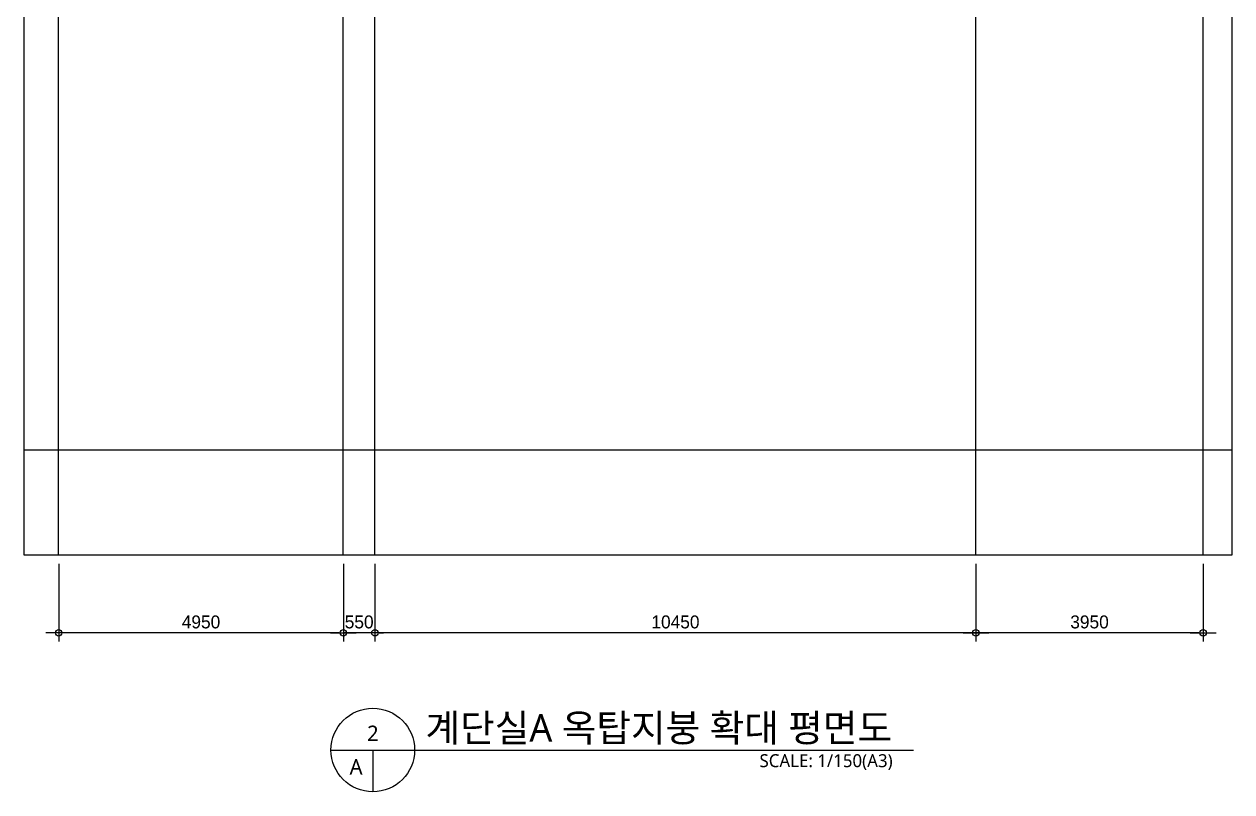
# Model space of a CAD drawing. Header units: millimetres. Extents: x -65167 to 413267, y -17142 to 66587.
# Drawn here: x 216688 to 237688, y 2247 to 15596 of the extents above; entities that cross this region are included whole.
import ezdxf
from ezdxf.enums import TextEntityAlignment as Align

# ---------------------------------------------------------------- set-up
doc = ezdxf.new("R2010")
doc.units = ezdxf.units.MM
doc.header["$LTSCALE"] = 75
doc.header["$MEASUREMENT"] = 0
doc.header["$PDSIZE"] = -10
doc.linetypes.add('CENTER', pattern=[2, 1.25, -0.25, 0.25, -0.25])
doc.layers.get('0').update_dxf_attribs({"linetype": 'CONTINUOUS'})
doc.layers.get('Defpoints').update_dxf_attribs({"color": 171, "linetype": 'CONTINUOUS'})
for name, color, linetype in [('CEN(ST)', 1, 'CENTER'), ('NDIM', 7, 'CONTINUOUS'), ('SYM', 7, 'CONTINUOUS'), ('TEXT', 3, 'CONTINUOUS')]:
    doc.layers.add(name, color=color, linetype=linetype)
doc.styles.add('CGS', font='cgse', dxfattribs={"bigfont": 'cgs'})
doc.styles.add('나눔바른고딕', font='NanumBarunGothic.ttf')
doc.dimstyles.new('NDIM 1200', dxfattribs={"dimscale": 75, "dimtxt": 3, "dimasz": 1, "dimexe": 2, "dimexo": 2, "dimgap": 1, "dimtad": 1, "dimdec": 0, "dimdsep": 46, "dimtxsty": 'CGS', "dimblk": 'DOT0', "dimcen": 1, "dimdle": 8, "dimclrd": 256, "dimclre": 256, "dimclrt": 256, "dimadec": 0, "dimazin": 0, "dimtfac": 1, "dimtdec": 0, "dimtix": 1, "dimtmove": 2, "dimatfit": 3, "dimldrblk": 'DOT0', "dimfxl": 1, "dimtolj": 1, "dimtzin": 0, "dimlwd": -1, "dimlwe": -1, "dimarcsym": 0})

# ---------------------------------------------------------------- blocks, each defined once
blk = doc.blocks.new('DOT0')
blk.add_line((-3, 0), (3, 0))
at = {"color": 6}
blk.add_circle((0, 0), 0.75, dxfattribs=at)
blk = doc.blocks.new('*D96')
at = {"layer": 'Defpoints', "color": 0, "ltscale": 0.4, "transparency": 16777216}
for p in [(222788, 6362), (233238, 6362), (222788, 5012)]:
    blk.add_point(p, dxfattribs=at)
at = {"layer": 'NDIM', "ltscale": 0.4, "transparency": 16777216}
for p, q in [((222788, 6212), (222788, 4862)), ((233238, 6212), (233238, 4862)), ((233163, 5012), (222863, 5012))]:
    blk.add_line(p, q, dxfattribs=at)
at = {"layer": 'NDIM', "ltscale": 0.4, "transparency": 16777216, "xscale": 75, "yscale": 75, "zscale": 75, "rotation": 180}
blk.add_blockref('DOT0', (222788, 5012), dxfattribs=at)
at = {"layer": 'NDIM', "ltscale": 0.4, "transparency": 16777216, "xscale": 75, "yscale": 75, "zscale": 75}
blk.add_blockref('DOT0', (233238, 5012), dxfattribs=at)
at = {"layer": 'NDIM', "ltscale": 0.4, "transparency": 16777216, "insert": (228013, 5200), "char_height": 225, "attachment_point": 5, "style": 'CGS'}
blk.add_mtext('\\A1;10450', dxfattribs=at)
blk = doc.blocks.new('*D97')
at = {"layer": 'Defpoints', "color": 0, "ltscale": 0.4, "transparency": 16777216}
for p in [(222238, 6362), (222788, 6362), (222238, 5012)]:
    blk.add_point(p, dxfattribs=at)
at = {"layer": 'NDIM', "ltscale": 0.4, "transparency": 16777216}
for p, q in [((222238, 6212), (222238, 4862)), ((222788, 6212), (222788, 4862)), ((222163, 5012), (222088, 5012)), ((222788, 5012), (222238, 5012)), ((222863, 5012), (222938, 5012))]:
    blk.add_line(p, q, dxfattribs=at)
at = {"layer": 'NDIM', "ltscale": 0.4, "transparency": 16777216, "xscale": 75, "yscale": 75, "zscale": 75}
blk.add_blockref('DOT0', (222238, 5012), dxfattribs=at)
at = {"layer": 'NDIM', "ltscale": 0.4, "transparency": 16777216, "xscale": 75, "yscale": 75, "zscale": 75, "rotation": 180}
blk.add_blockref('DOT0', (222788, 5012), dxfattribs=at)
at = {"layer": 'NDIM', "ltscale": 0.4, "transparency": 16777216, "insert": (222513, 5200), "char_height": 225, "attachment_point": 5, "style": 'CGS'}
blk.add_mtext('\\A1;550', dxfattribs=at)
blk = doc.blocks.new('*D95')
at = {"layer": 'Defpoints', "color": 0, "ltscale": 0.4, "transparency": 16777216}
for p in [(233238, 6362), (237188, 6362), (233238, 5012)]:
    blk.add_point(p, dxfattribs=at)
at = {"layer": 'NDIM', "ltscale": 0.4, "transparency": 16777216}
for p, q in [((233238, 6212), (233238, 4862)), ((237188, 6212), (237188, 4862)), ((237113, 5012), (233313, 5012))]:
    blk.add_line(p, q, dxfattribs=at)
at = {"layer": 'NDIM', "ltscale": 0.4, "transparency": 16777216, "xscale": 75, "yscale": 75, "zscale": 75, "rotation": 180}
blk.add_blockref('DOT0', (233238, 5012), dxfattribs=at)
at = {"layer": 'NDIM', "ltscale": 0.4, "transparency": 16777216, "xscale": 75, "yscale": 75, "zscale": 75}
blk.add_blockref('DOT0', (237188, 5012), dxfattribs=at)
at = {"layer": 'NDIM', "ltscale": 0.4, "transparency": 16777216, "insert": (235213, 5200), "char_height": 225, "attachment_point": 5, "style": 'CGS'}
blk.add_mtext('\\A1;3950', dxfattribs=at)
blk = doc.blocks.new('*D419')
at = {"layer": 'Defpoints', "color": 0, "ltscale": 0.4, "transparency": 16777216}
for p in [(217288, 6362), (222238, 6362), (217288, 5012)]:
    blk.add_point(p, dxfattribs=at)
at = {"layer": 'NDIM', "ltscale": 0.4, "transparency": 16777216}
for p, q in [((217288, 6212), (217288, 4862)), ((222238, 6212), (222238, 4862)), ((222163, 5012), (217363, 5012))]:
    blk.add_line(p, q, dxfattribs=at)
at = {"layer": 'NDIM', "ltscale": 0.4, "transparency": 16777216, "xscale": 75, "yscale": 75, "zscale": 75, "rotation": 180}
blk.add_blockref('DOT0', (217288, 5012), dxfattribs=at)
at = {"layer": 'NDIM', "ltscale": 0.4, "transparency": 16777216, "xscale": 75, "yscale": 75, "zscale": 75}
blk.add_blockref('DOT0', (222238, 5012), dxfattribs=at)
at = {"layer": 'NDIM', "ltscale": 0.4, "transparency": 16777216, "insert": (219763, 5200), "char_height": 225, "attachment_point": 5, "style": 'CGS'}
blk.add_mtext('\\A1;4950', dxfattribs=at)

msp = doc.modelspace()

# ---------------------------------------------------------------- linework, layer by layer
at = {"layer": 'CEN(ST)', "ltscale": 10000}
for p, q in [((217287.8, 6362.5), (217287.8, 37837.5)), ((222237.8, 6362.5), (222237.8, 37837.5)), ((222787.8, 6362.5), (222787.8, 37837.5)), ((233237.8, 6362.5), (233237.8, 37837.5)), ((237187.8, 6362.5), (237187.8, 37837.5)), ((237687.8, 8187.5), (216687.8, 8187.5))]:
    msp.add_line(p, q, dxfattribs=at)
at = {"layer": 'Defpoints', "ltscale": 10000}
msp.add_lwpolyline([(237687.8, 6362.5), (216687.8, 6362.5), (216687.8, 37837.5), (237687.8, 37837.5)], close=True, dxfattribs=at)
at = {"layer": 'SYM'}
for p, q in [((222023.3, 2974.2), (232152.2, 2974.2)), ((222750.6, 2974.2), (222750.6, 2246.9))]:
    msp.add_line(p, q, dxfattribs=at)
msp.add_circle((222750.6, 2974.2), 727.3, dxfattribs=at)

# ---------------------------------------------------------------- texts
at = {"layer": 'TEXT', "style": '나눔바른고딕'}
msp.add_text('계단실A 옥탑지붕 확대 평면도', height=480, dxfattribs=at).set_placement((231780.9, 3359.6), align=Align.MIDDLE_RIGHT)
for s, p in [('2', (222750.6, 3265.1)), ('A', (222459.7, 2683.3))]:
    msp.add_text(s, height=270, dxfattribs=at).set_placement(p, align=Align.MIDDLE)
msp.add_text('SCALE: 1/150(A3)', height=225, dxfattribs=at).set_placement((231789.6, 2901.4), align=Align.TOP_RIGHT)

# ---------------------------------------------------------------- dimensions: what is measured, and where the dimension line sits
at = {"layer": 'NDIM', "ltscale": 0.4}
for base, p1, p2, picture, middle in [((217287.8, 5012.5), (222237.8, 6362.5), (217287.8, 6362.5), '*D419', (219762.8, 5200)), ((222237.8, 5012.5), (222787.8, 6362.5), (222237.8, 6362.5), '*D97', (222512.8, 5200)), ((222787.8, 5012.5), (233237.8, 6362.5), (222787.8, 6362.5), '*D96', (228012.8, 5200)), ((233237.8, 5012.5), (237187.8, 6362.5), (233237.8, 6362.5), '*D95', (235212.8, 5200))]:
    dim = msp.add_linear_dim(base=base, p1=p1, p2=p2, angle=180, dimstyle='NDIM 1200', override={"dimscale": 75, "dimclrd": 256, "dimclre": 256, "dimclrt": 256}, dxfattribs=at)
    dim.commit()
    dim.dimension.update_dxf_attribs({"geometry": picture, "text_midpoint": middle})

doc.saveas('drawing.dxf')
